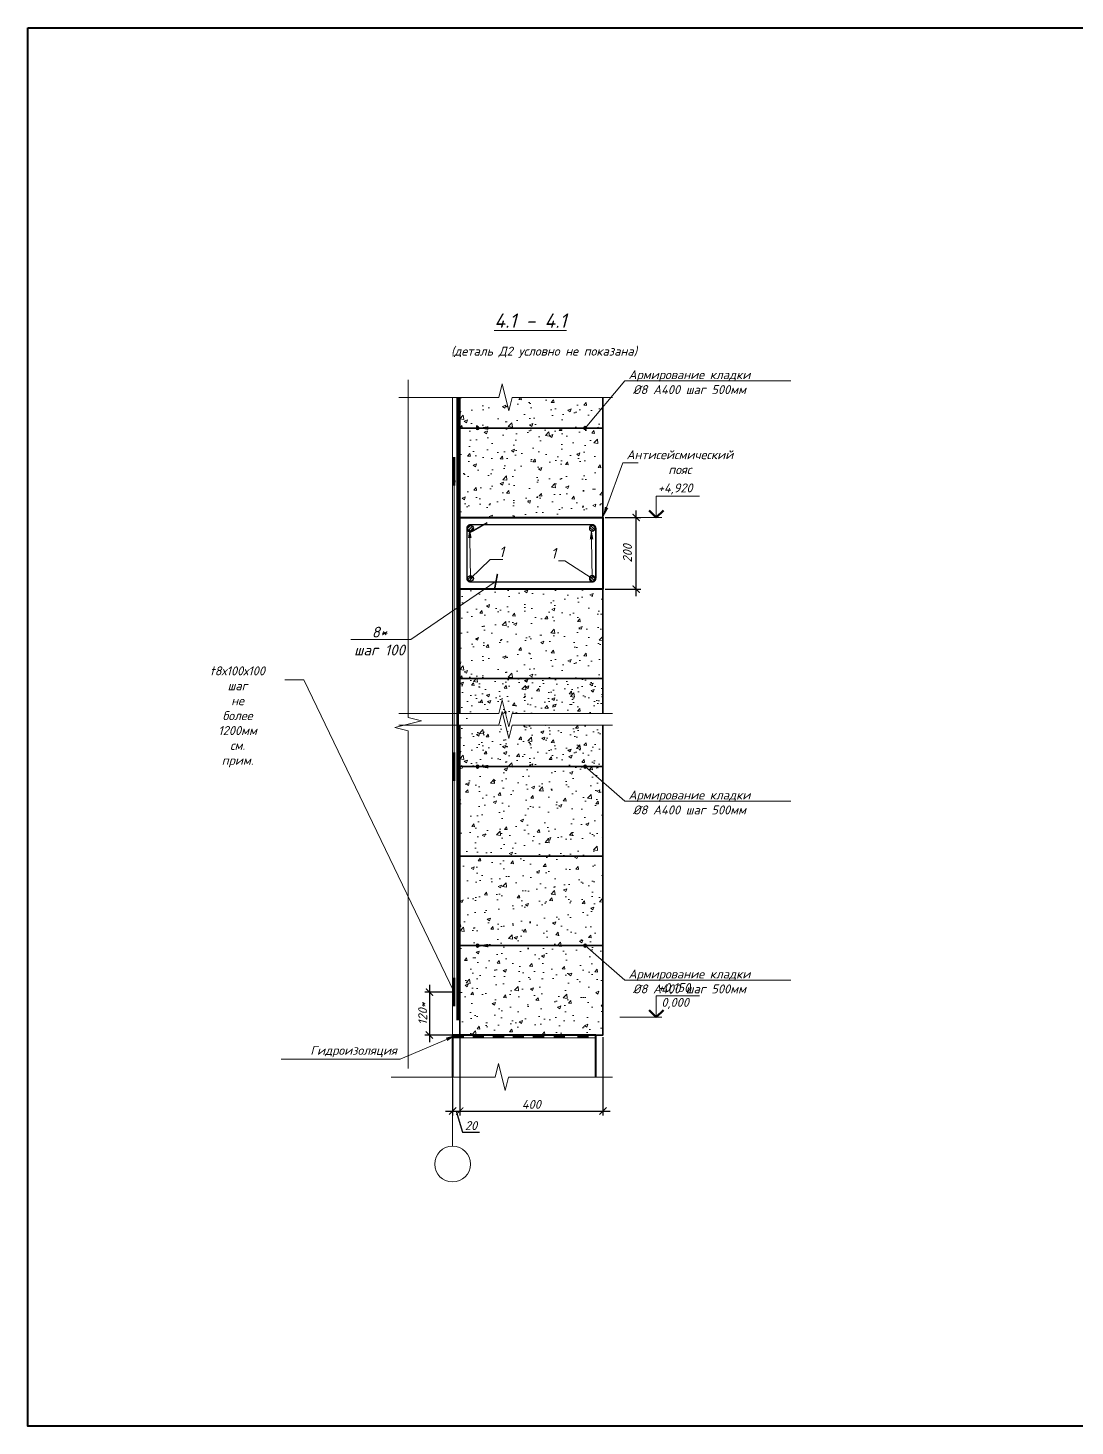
# Model space of a CAD drawing. Header units: millimetres. Extents: x -1807136 to 209800, y 0 to 410608.
# Drawn here: x 13723 to 16647, y 23614 to 27520 of the extents above; entities that cross this region are included whole.
import ezdxf
from ezdxf import colors
from ezdxf.entities.mleader import LeaderData, LeaderLine
from ezdxf.enums import TextEntityAlignment as Align
from ezdxf.math import Vec2, Vec3

# ---------------------------------------------------------------- set-up
doc = ezdxf.new("R2010")
doc.units = ezdxf.units.MM
doc.header["$PDMODE"] = 3
doc.linetypes.add('GOST2.303 5', pattern=[24, 20, -1.5, 1, -1.5])
doc.layers.get('0').update_dxf_attribs({"lineweight": 5})
doc.layers.get('Defpoints').update_dxf_attribs({"lineweight": 0})
for name, color, linetype, lineweight in [('#Dimensions', 7, 'Continuous', 9), ('#Арматура', 152, 'Continuous', 30), ('#Бетон вид', 22, 'Continuous', 18), ('#Бетон разрез', 22, 'Continuous', 40), ('#Выноски', 7, 'Continuous', 15), ('#Газобетон', 152, 'Continuous', 35), ('#Оси', 7, 'Continuous', 9), ('#разм', 7, 'Continuous', 9), ('A-okno', 7, 'Continuous', 0), ('k_ Каркасы', 66, 'Continuous', 0), ('k_ Размеры', 7, 'Continuous', 15)]:
    doc.layers.add(name, color=color, linetype=linetype, lineweight=lineweight)
doc.layers.add('#Hatch', color=252, linetype='Continuous', lineweight=5, true_color=0x696969)
doc.styles.add('STEP PR', font='isocpeui.ttf')
doc.dimstyles.new('SPDS', dxfattribs={"dimscale": 10, "dimtxt": 2.5, "dimasz": 2, "dimexe": 1.25, "dimexo": 0.625, "dimtad": 1, "dimdec": 0, "dimrnd": 0.001, "dimtxsty": 'STEP PR', "dimblk": 'ARCHTICK', "dimcen": 2.5, "dimdle": 2, "dimclrd": 256, "dimclre": 256, "dimclrt": 7, "dimadec": 0, "dimazin": 2, "dimtfac": 0.75, "dimtdec": 0, "dimtmove": 1, "dimatfit": 3, "dimfxl": 1, "dimtolj": 1, "dimarcsym": 1})

# ---------------------------------------------------------------- blocks, each defined once
blk = doc.blocks.new('*U459')
at = {"color": 0, "linetype": 'ByBlock', "lineweight": -2}
for p, q in [((9.32, 0), (9.63, 1.25)), ((9.63, 1.25), (10.26, -1.25)), ((9.32, 0), (0, 0)), ((10.26, -1.25), (10.57, 0)), ((19.89, 0), (10.57, 0))]:
    blk.add_line(p, q, dxfattribs=at)
blk = doc.blocks.new('*U460')
at = {"color": 0, "linetype": 'ByBlock', "lineweight": -2}
for p, q in [((9.32, 0), (9.63, 1.25)), ((9.63, 1.25), (10.26, -1.25)), ((9.32, 0), (0, 0)), ((10.26, -1.25), (10.57, 0)), ((19.89, 0), (10.57, 0))]:
    blk.add_line(p, q, dxfattribs=at)
blk = doc.blocks.new('*U355')
at = {"color": 0, "linetype": 'ByBlock', "lineweight": -2}
for p, q in [((9.67, 0), (9.98, 1.25)), ((9.98, 1.25), (10.6, -1.25)), ((9.67, 0), (0, 0)), ((10.6, -1.25), (10.92, 0)), ((20.58, 0), (10.92, 0))]:
    blk.add_line(p, q, dxfattribs=at)
blk = doc.blocks.new('*U458')
at = {"color": 0, "linetype": 'ByBlock', "lineweight": -2}
for p, q in [((31.45, 0), (31.76, 1.25)), ((31.76, 1.25), (32.38, -1.25)), ((31.45, 0), (0, 0)), ((32.38, -1.25), (32.7, 0)), ((64.14, 0), (32.7, 0))]:
    blk.add_line(p, q, dxfattribs=at)
blk = doc.blocks.new('*U359')
at = {"layer": '#разм', "ltscale": 100, "elevation": 0}
for points in [[(4577173, -920400), (4578375, -920400)], [(4577173, -921000), (4577173, -920400)], [(4576150, -921000), (4577323, -921000)]]:
    blk.add_lwpolyline(points, dxfattribs=at)
at = {"layer": 'A-okno', "color": 0, "lineweight": 50, "ltscale": 100, "elevation": 0}
for points in [[(4577173, -921000), (4576973, -920800)], [(4577173, -921000), (4577373, -920800)]]:
    blk.add_lwpolyline(points, dxfattribs=at)
at = {"layer": '#разм', "style": 'STEP PR'}
for tag, p in [('ОТМЕТКА', (4577216, -920299)), ('ПРИМЕЧАНИЕ', (4577314, -920711))]:
    blk.add_attdef(tag, p, '', height=250, dxfattribs=at)
blk = doc.blocks.new('_ArchTick')
at = {"color": 0, "linetype": 'ByBlock', "const_width": 0.15}
blk.add_lwpolyline([(-0.5, -0.5), (0.5, 0.5)], dxfattribs=at)
blk = doc.blocks.new('*D430')
at = {"layer": 'Defpoints', "color": 0, "transparency": 16777216}
for p in [(14912.7, 24826.6), (14843.9, 24706.6), (14916.7, 24706.6)]:
    blk.add_point(p, dxfattribs=at)
at = {"layer": 'k_ Размеры', "lineweight": -2, "transparency": 16777216}
for p, q in [((14843.9, 24846.6), (14843.9, 24686.6)), ((14906.4, 24826.6), (14831.4, 24826.6)), ((14910.4, 24706.6), (14831.4, 24706.6))]:
    blk.add_line(p, q, dxfattribs=at)
at = {"layer": 'k_ Размеры', "lineweight": -2, "transparency": 16777216, "xscale": 20, "yscale": 20, "zscale": 20}
for p, rotation in [((14843.9, 24826.6), 90), ((14843.9, 24706.6), 270)]:
    blk.add_blockref('_ArchTick', p, dxfattribs=dict(at, rotation=rotation))
at = {"layer": 'k_ Размеры', "color": 7, "transparency": 16777216, "insert": (14825.2, 24766.6), "char_height": 25, "attachment_point": 5, "rotation": 90, "style": 'STEP PR'}
blk.add_mtext('\\A1;120*', dxfattribs=at)
blk = doc.blocks.new('*D428')
at = {"layer": 'Defpoints', "color": 0, "transparency": 16777216}
for p in [(14928.7, 24706.6), (14908.7, 24590.5), (14928.7, 24494.3)]:
    blk.add_point(p, dxfattribs=at)
at = {"layer": 'k_ Размеры', "lineweight": -2, "transparency": 16777216}
for p, q in [((14928.7, 24700.3), (14928.7, 24481.8)), ((14908.7, 24584.3), (14908.7, 24481.8)), ((14888.7, 24494.3), (14948.7, 24494.3)), ((14918.7, 24494.3), (14936.5, 24434.9)), ((14936.5, 24434.9), (14984, 24434.9))]:
    blk.add_line(p, q, dxfattribs=at)
at = {"layer": 'k_ Размеры', "lineweight": -2, "transparency": 16777216, "xscale": 20, "yscale": 20, "zscale": 20, "rotation": 180}
blk.add_blockref('_ArchTick', (14908.7, 24494.3), dxfattribs=at)
at = {"layer": 'k_ Размеры', "lineweight": -2, "transparency": 16777216, "xscale": 20, "yscale": 20, "zscale": 20}
blk.add_blockref('_ArchTick', (14928.7, 24494.3), dxfattribs=at)
at = {"layer": 'k_ Размеры', "color": 7, "transparency": 16777216, "insert": (14960.2, 24453.7), "char_height": 25, "attachment_point": 5, "style": 'STEP PR'}
blk.add_mtext('\\A1;20', dxfattribs=at)
blk = doc.blocks.new('*D429')
at = {"layer": 'Defpoints', "color": 0, "transparency": 16777216}
for p in [(14928.7, 24706.6), (15328.7, 24706.6), (15328.7, 24494.3)]:
    blk.add_point(p, dxfattribs=at)
at = {"layer": 'k_ Размеры', "lineweight": -2, "transparency": 16777216}
for p, q in [((14928.7, 24700.3), (14928.7, 24481.8)), ((15328.7, 24700.3), (15328.7, 24481.8)), ((14908.7, 24494.3), (15348.7, 24494.3))]:
    blk.add_line(p, q, dxfattribs=at)
at = {"layer": 'k_ Размеры', "lineweight": -2, "transparency": 16777216, "xscale": 20, "yscale": 20, "zscale": 20, "rotation": 180}
blk.add_blockref('_ArchTick', (14928.7, 24494.3), dxfattribs=at)
at = {"layer": 'k_ Размеры', "lineweight": -2, "transparency": 16777216, "xscale": 20, "yscale": 20, "zscale": 20}
blk.add_blockref('_ArchTick', (15328.7, 24494.3), dxfattribs=at)
at = {"layer": 'k_ Размеры', "color": 7, "transparency": 16777216, "insert": (15128.7, 24513.1), "char_height": 25, "attachment_point": 5, "style": 'STEP PR'}
blk.add_mtext('\\A1;400', dxfattribs=at)
blk = doc.blocks.new('Г.б.250х400')
at = {"layer": '#Hatch'}
h = blk.add_hatch(dxfattribs=at)
h.set_pattern_fill('AR-CONC', color=256, scale=0.5)
h.paths.add_polyline_path([(400, 250), (0, 250), (0, 0), (400, 0)])
at = {"layer": '#Газобетон'}
blk.add_lwpolyline([(0, 0), (400, 0), (400, 250), (0, 250)], close=True, dxfattribs=at)
blk = doc.blocks.new('*U47')
at = {"layer": '#Арматура', "lineweight": 0}
h = blk.add_hatch(dxfattribs=at)
h.set_pattern_fill('ANSI31', scale=0.8)
edge = h.paths.add_edge_path()
edge.add_arc((0, 4), 4, 0, 360)
blk.add_circle((0, 4), 4)
blk = doc.blocks.new('*U29')
at = {"layer": '#Арматура', "lineweight": 0}
h = blk.add_hatch(dxfattribs=at)
h.set_pattern_fill('ANSI31', scale=1.6)
edge = h.paths.add_edge_path()
edge.add_arc((0, 8), 8, 0, 360)
blk.add_circle((0, 8), 8)
blk = doc.blocks.new('*U432')
at = {"color": 0, "linetype": 'ByBlock', "lineweight": -2}
for p, q in [((9.32, 0), (9.63, 1.25)), ((9.63, 1.25), (10.26, -1.25)), ((9.32, 0), (0, 0)), ((10.26, -1.25), (10.57, 0)), ((19.89, 0), (10.57, 0))]:
    blk.add_line(p, q, dxfattribs=at)
blk = doc.blocks.new('*D431')
at = {"layer": '#Dimensions', "lineweight": -2, "transparency": 16777216}
for p, q in [((15421.6, 25932.4), (15421.6, 26172.4)), ((15334.9, 26152.4), (15434.1, 26152.4)), ((15334.9, 25952.4), (15434.1, 25952.4))]:
    blk.add_line(p, q, dxfattribs=at)
at = {"layer": 'Defpoints', "color": 0, "transparency": 16777216}
for p in [(15328.7, 26152.4), (15421.6, 26152.4), (15328.7, 25952.4)]:
    blk.add_point(p, dxfattribs=at)
at = {"layer": '#Dimensions', "lineweight": -2, "transparency": 16777216, "xscale": 20, "yscale": 20, "zscale": 20}
for p, rotation in [((15421.6, 26152.4), 90), ((15421.6, 25952.4), 270)]:
    blk.add_blockref('_ArchTick', p, dxfattribs=dict(at, rotation=rotation))
at = {"layer": '#Dimensions', "transparency": 16777216, "insert": (15397.1, 26052.4), "char_height": 25, "attachment_point": 5, "rotation": 90, "style": 'STEP PR'}
blk.add_mtext('\\A1;200', dxfattribs=at)
blk = doc.blocks.new('*U97')
at = {"layer": '#разм', "ltscale": 100, "elevation": 0}
for points in [[(4577173, -920400), (4578375, -920400)], [(4577173, -921000), (4577173, -920400)], [(4575899, -921000), (4577323, -921000)]]:
    blk.add_lwpolyline(points, dxfattribs=at)
at = {"layer": 'A-okno', "color": 0, "lineweight": 50, "ltscale": 100, "elevation": 0}
for points in [[(4577173, -921000), (4576973, -920800)], [(4577173, -921000), (4577373, -920800)]]:
    blk.add_lwpolyline(points, dxfattribs=at)
at = {"layer": '#разм', "style": 'STEP PR'}
for tag, p in [('ОТМЕТКА', (4577216, -920299)), ('ПРИМЕЧАНИЕ', (4577314, -920711))]:
    blk.add_attdef(tag, p, '', height=250, dxfattribs=at)

msp = doc.modelspace()

# ---------------------------------------------------------------- hatches: boundary and pattern name
at = {"layer": '#Hatch'}
h = msp.add_hatch(dxfattribs=at)
h.set_pattern_fill('AR-CONC', color=256, scale=0.5)
h.set_pattern_definition([(50, (14928.694, 26402.44), (91.092, -7.97), [9.525, -104.775]), (355, (14928.69, 26402.44), (-17.622, 95.528), [7.62, -83.82]), (100.451, (14936.285, 26401.78), (73.47, 87.559), [8.095, -89.045]), (46.184, (14928.69, 26427.84), (135.54, -21.02), [14.287, -157.162]), (96.636, (14939.99, 26426.09), (118.7, 123.713), [12.143, -133.568]), (351.184, (14928.7, 26427.84), (118.7, 123.713), [11.43, -125.73]), (21, (14941.394, 26421.49), (75.807, -51.133), [9.525, -104.775]), (326, (14941.39, 26421.49), (30.9, 92.094), [7.62, -83.82]), (71.451, (14947.71, 26417.23), (106.708, 40.961), [8.095, -89.045]), (37.5, (14928.694, 26402.44), (1.5443, 42.2775), [0, -82.804, 0, -85.09, 0, -84.1375]), (7.5, (14928.694, 26402.44), (33.41, 50.0903), [0, -48.514, 0, -80.899, 0, -32.0675]), (327.5, (14900.373, 26402.44), (67.7953, -2.8644), [0, -31.75, 0, -99.06, 0, -131.445]), (317.5, (14887.67, 26402.44), (74.0646, 12.713), [0, -41.275, 0, -65.786, 0, -93.345])])
h.paths.add_polyline_path([(15065.4254, 26452.95839), (15056.66343, 26488.00627), (14928.69392, 26488.00627), (14928.69392, 26402.43999), (15328.69392, 26402.43999), (15328.69392, 26488.00627), (15147.44392, 26488.00627), (15138.06892, 26450.50627), (15119.31892, 26525.50627), (15109.94392, 26488.00627), (15075.41343, 26488.00627)])
h = msp.add_hatch(dxfattribs=at)
h.set_pattern_fill('AR-CONC', color=256, scale=0.5)
h.set_pattern_definition([(50, (14928.694, 25702.44), (91.092, -7.97), [9.525, -104.775]), (355, (14928.69, 25702.44), (-17.622, 95.528), [7.62, -83.82]), (100.451, (14936.285, 25701.78), (73.47, 87.559), [8.095, -89.045]), (46.184, (14928.69, 25727.84), (135.54, -21.02), [14.287, -157.162]), (96.636, (14939.99, 25726.09), (118.702, 123.713), [12.143, -133.568]), (351.184, (14928.7, 25727.84), (118.7, 123.713), [11.43, -125.73]), (21, (14941.394, 25721.49), (75.807, -51.133), [9.525, -104.775]), (326, (14941.39, 25721.49), (30.901, 92.094), [7.62, -83.82]), (71.451, (14947.71, 25717.23), (106.708, 40.961), [8.095, -89.045]), (37.5, (14928.694, 25702.44), (1.5443, 42.2775), [0, -82.804, 0, -85.09, 0, -84.1375]), (7.5, (14928.694, 25702.44), (33.41, 50.0903), [0, -48.514, 0, -80.899, 0, -32.0675]), (327.5, (14900.373, 25702.44), (67.7953, -2.8644), [0, -31.75, 0, -99.06, 0, -131.445]), (317.5, (14887.67, 25702.44), (74.0646, 12.713), [0, -41.275, 0, -65.786, 0, -93.345])])
h.paths.add_polyline_path([(15328.69392, 25952.43999), (14928.69392, 25952.43999), (14928.69392, 25702.43999), (15328.69392, 25702.43999)])
h = msp.add_hatch(dxfattribs=at)
h.set_pattern_fill('AR-CONC', color=256, scale=0.5)
h.set_pattern_definition([(50, (286.33, -6021.755), (91.09233, -7.96954), [9.525, -104.775]), (355, (286.33, -6021.75), (-17.6217, 95.52842), [7.62, -83.8203]), (100.45144, (293.92, -6022.42), (73.47062, 87.55888), [8.095, -89.04512]), (46.1842, (286.33, -5996.35), (135.53952, -21.02116), [14.2875, -157.1625]), (96.63556, (297.62, -5998.1), (118.70207, 123.71306), [12.1425, -133.5678]), (351.18415, (286.33, -5996.35), (118.70207, 123.71306), [11.43, -125.72987]), (21, (299.03, -6002.705), (75.8072, -51.1326), [9.525, -104.775]), (326, (299.03, -6002.7), (30.90101, 92.09398), [7.62, -83.82]), (71.45144, (305.34, -6006.97), (106.7082, 40.96138), [8.095, -89.04497]), (37.5, (286.327, -6021.755), (1.544302, 42.27752), [0, -82.804, 0, -85.09, 0, -84.1375]), (7.5, (286.327, -6021.755), (33.40983, 50.09029), [0, -48.514, 0, -80.899, 0, -32.0675]), (327.5, (258.006, -6021.755), (67.795298, -2.864372), [0, -31.75, 0, -99.06, 0, -131.445]), (317.5, (245.306, -6021.755), (74.06459, 12.71325), [0, -41.275, 0, -65.786, 0, -93.345])])
h.paths.add_polyline_path([(14940.61691, 25572.62379), (14928.69392, 25572.62379), (14928.69392, 25456.58018), (15328.69392, 25456.58018), (15328.69392, 25572.62379), (14978.11691, 25572.62379), (14968.74191, 25535.12379), (14949.99191, 25610.12379)])
h.paths.add_polyline_path([(14928.69392, 25604.74456), (14940.4898, 25604.74456), (14949.8648, 25642.24456), (14968.6148, 25567.24456), (14977.9898, 25604.74456), (15328.69392, 25604.74456), (15328.69392, 25706.58018), (14928.69392, 25706.58018)])
h = msp.add_hatch(dxfattribs=at)
h.set_pattern_fill('AR-CONC', color=256, scale=0.5)
h.set_pattern_definition([(50, (14928.694, 25452.44), (91.092, -7.97), [9.525, -104.775]), (355, (14928.69, 25452.44), (-17.622, 95.528), [7.62, -83.82]), (100.451, (14936.285, 25451.78), (73.47, 87.559), [8.095, -89.045]), (46.184, (14928.69, 25477.84), (135.54, -21.02), [14.287, -157.162]), (96.636, (14939.99, 25476.09), (118.702, 123.713), [12.143, -133.568]), (351.184, (14928.7, 25477.84), (118.7, 123.713), [11.43, -125.73]), (21, (14941.394, 25471.49), (75.807, -51.133), [9.525, -104.775]), (326, (14941.39, 25471.49), (30.901, 92.094), [7.62, -83.82]), (71.451, (14947.71, 25467.23), (106.708, 40.961), [8.095, -89.045]), (37.5, (14928.694, 25452.44), (1.5443, 42.2775), [0, -82.804, 0, -85.09, 0, -84.1375]), (7.5, (14928.694, 25452.44), (33.41, 50.0903), [0, -48.514, 0, -80.899, 0, -32.0675]), (327.5, (14900.373, 25452.44), (67.7953, -2.8644), [0, -31.75, 0, -99.06, 0, -131.445]), (317.5, (14887.67, 25452.44), (74.0646, 12.713), [0, -41.275, 0, -65.786, 0, -93.345])])
h.paths.add_polyline_path([(14928.69392, 25604.74456), (15109.94392, 25604.74456), (15119.31892, 25642.24456), (15138.06892, 25567.24456), (15147.44392, 25604.74456), (15328.69392, 25604.74456), (15328.69392, 25702.43999), (14928.69392, 25702.43999)])
h.paths.add_polyline_path([(15109.94392, 25558.08576), (14928.69392, 25558.08576), (14928.69392, 25452.43999), (15328.69392, 25452.43999), (15328.69392, 25558.08576), (15147.44392, 25558.08576), (15138.06892, 25520.58576), (15119.31892, 25595.58576)])
at = {"linetype": 'Continuous'}
for points in [[(14908.80589, 24706.58018), (14908.80589, 24698.58018), (14940.80589, 24698.58018), (14940.80589, 24706.58018)], [(14964.80589, 24706.58018), (14964.80589, 24698.58018), (14996.80589, 24698.58018), (14996.80589, 24706.58018)], [(15020.80589, 24706.58018), (15020.80589, 24698.58018), (15052.80589, 24698.58018), (15052.80589, 24706.58018)], [(15076.20242, 24706.58018), (15076.20242, 24698.58018), (15108.20242, 24698.58018), (15108.20242, 24706.58018)], [(15132.73752, 24706.58018), (15132.73752, 24698.58018), (15164.73752, 24698.58018), (15164.73752, 24706.58018)], [(15190.7904, 24706.58018), (15190.7904, 24698.58018), (15222.7904, 24698.58018), (15222.7904, 24706.58018)], [(15257.02815, 24706.58018), (15257.02815, 24698.58018), (15289.02815, 24698.58018), (15289.02815, 24706.58018)]]:
    msp.add_hatch(color=256, dxfattribs=at).paths.add_polyline_path(points, flags=0)

# ---------------------------------------------------------------- linework, layer by layer
at = {"layer": '#Арматура', "const_width": 8}
for points in [[(14922.69392, 24747.58018), (14922.69392, 26488.00627)], [(14912.69392, 26241.15918), (14912.69392, 26321.15918)], [(14912.69392, 25416.58018), (14912.69392, 25496.58018)], [(14912.69392, 24786.58018), (14912.69392, 24866.58018)]]:
    msp.add_lwpolyline(points, dxfattribs=at)
at = {"layer": '#Бетон вид'}
msp.add_lwpolyline([(14908.69392, 24638.47862), (14908.69392, 26488.00627)], dxfattribs=at)
at = {"layer": '#Бетон разрез'}
msp.add_lwpolyline([(14928.69392, 26152.43999), (15328.69392, 26152.43999), (15328.69392, 25952.43999), (14928.69392, 25952.43999)], close=True, dxfattribs=at)
msp.add_lwpolyline([(15308.69392, 24589.39626), (15308.69392, 24706.58018), (14908.69392, 24706.58018), (14908.69392, 24589.39626)], dxfattribs=at)
at = {"layer": '#Газобетон'}
for points in [[(14928.69392, 26488.00627), (14928.69392, 26402.43999), (15328.69392, 26402.43999), (15328.69392, 26488.00627)], [(15328.69392, 25604.74456), (15328.69392, 25702.43999), (14928.69392, 25702.43999), (14928.69392, 25604.74456)], [(14928.69392, 25572.62379), (14928.69392, 25456.58018), (15328.69392, 25456.58018), (15328.69392, 25572.62379)]]:
    msp.add_lwpolyline(points, dxfattribs=at)
msp.add_lwpolyline([(14928.69392, 25702.43999), (15328.69392, 25702.43999), (15328.69392, 25952.43999), (14928.69392, 25952.43999)], close=True, dxfattribs=at)
at = {"layer": '#Оси', "linetype": 'GOST2.303 5', "ltscale": 10}
msp.add_lwpolyline([(14908.69392, 25049.44105), (14908.69392, 24446.2078), (14908.69392, 24396.2078)], dxfattribs=at)
at = {"layer": '#Оси', "linetype": 'Continuous', "ltscale": 100}
msp.add_circle((14908.69392, 24346.2078), 50, dxfattribs=at)
at = {"color": 3, "lineweight": 40}
msp.add_lwpolyline([(13722.58032, 27520.07766), (24318.13743, 27520.07766), (24318.13743, 23614.3923), (13722.58032, 23614.3923)], close=True, dxfattribs=at)
at = {"linetype": 'Continuous'}
for points in [[(14908.69392, 24706.58018), (15308.69392, 24706.58018)], [(14908.69392, 24698.58018), (15308.69392, 24698.58018)]]:
    msp.add_lwpolyline(points, dxfattribs=at)
at = {"layer": 'k_ Каркасы', "const_width": 4}
msp.add_lwpolyline([(14948.69392, 26122.43999), (14948.69392, 25982.43999, 0.4142135624), (14958.69392, 25972.43999), (15298.69392, 25972.43999, 0.4142135624), (15308.69392, 25982.43999), (15308.69392, 26122.43999, 0.4142135624), (15298.69392, 26132.43999), (14958.69392, 26132.43999, 0.4142135624), (14948.69392, 26122.43999, 0.4142135624), (14958.69392, 26112.43999, 0.0984914033), (14962.52076, 26113.20119), (15005.82203, 26138.20119)], format="xyb", dxfattribs=at)

# ---------------------------------------------------------------- block references
at = {"layer": '#Dimensions', "xscale": 0.1, "yscale": 0.1, "zscale": 0.1}
for name, p, values in [('*U97', (-442239.50957, 118252.4531, 0), {'ОТМЕТКА': '+4,920'}), ('*U359', (-442239.50957, 116856.59329, 0), {'ОТМЕТКА': '+0,150', 'ПРИМЕЧАНИЕ': '0,000'})]:
    msp.add_blockref(name, p, dxfattribs=at).add_auto_attribs(values)
at = {"layer": '#Арматура', "xscale": -1}
for name, p in [('*U47', (14978.69392, 26398.43999)), ('*U47', (15278.69392, 26398.43999)), ('*U29', (15298.69392, 26114.43999)), ('*U29', (15298.69392, 25974.43999)), ('*U47', (14978.69392, 25452.58018)), ('*U47', (15278.69392, 25452.58018)), ('*U47', (14978.69392, 24952.58018)), ('*U47', (15278.69392, 24952.58018))]:
    msp.add_blockref(name, p, dxfattribs=at)
at = {"layer": '#Арматура'}
for p in [(14958.69392, 26114.43999), (14958.69392, 25974.43999)]:
    msp.add_blockref('*U29', p, dxfattribs=at)
at = {"xscale": -30, "yscale": -30, "zscale": -30}
for name, p in [('*U432', (15354.94392, 26488.00627)), ('*U459', (15354.94392, 25604.74456)), ('*U460', (15354.94392, 25572.62379)), ('*U355', (15354.94392, 24589.39626))]:
    msp.add_blockref(name, p, dxfattribs=at)
for p in [(14928.69392, 26152.43999), (14928.69392, 25206.58018), (14928.69392, 24956.58018), (14928.69392, 24706.58018)]:
    msp.add_blockref('Г.б.250х400', p)
at = {"layer": 'k_ Размеры', "xscale": -30, "yscale": -30, "zscale": -30, "rotation": 90}
msp.add_blockref('*U458', (14784.63294, 26537.48472), dxfattribs=at)

# ---------------------------------------------------------------- texts
at = {"layer": '#Dimensions', "style": 'STEP PR'}
for s, height, p in [('%%U4.1 - 4.1', 40, (15126.25668, 26682.53938)), ('(деталь Д2 условно не показана)', 25, (15163.97219, 26604.63489))]:
    msp.add_text(s, height=height, dxfattribs=at).set_placement(p, align=Align.CENTER)

# ---------------------------------------------------------------- dimensions: what is measured, and where the dimension line sits
at = {"layer": '#Dimensions'}
dim = msp.add_linear_dim(base=(15421.5665, 26152.43999), p1=(15328.69392, 25952.43999), p2=(15328.69392, 26152.43999), angle=90, dimstyle='SPDS', override={"dimgap": 1.2, "dimrnd": 5, "dimblk1": 'ArchTick', "dimblk2": 'ArchTick', "dimsah": 1, "dimclrt": 256}, dxfattribs=at)
dim.commit()
dim.dimension.update_dxf_attribs({"geometry": '*D431', "text_midpoint": (15397.0665, 26052.43999)})
at = {"layer": 'k_ Размеры'}
dim = msp.add_linear_dim(base=(14843.9053, 24706.58018), p1=(14912.69392, 24826.58018), p2=(14916.69392, 24706.58018), angle=90, text='<>*', dimstyle='SPDS', dxfattribs=at)
dim.commit()
dim.dimension.update_dxf_attribs({"geometry": '*D430', "text_midpoint": (14825.1553, 24766.58018)})
for base, p1, p2, picture, middle in [((14928.69392, 24494.31927), (14908.69392, 24590.51144), (14928.69392, 24706.58018), '*D428', (14942.75642, 24453.69427)), ((15328.69392, 24494.31927), (14928.69392, 24706.58018), (15328.69392, 24706.58018), '*D429', (15128.69392, 24513.06927))]:
    dim = msp.add_linear_dim(base=base, p1=p1, p2=p2, dimstyle='SPDS', dxfattribs=at)
    dim.commit()
    dim.dimension.update_dxf_attribs({"geometry": picture, "text_midpoint": middle})

# ---------------------------------------------------------------- leaders
at = {"layer": '#Выноски'}
ml = msp.add_multileader_mtext('Standard', dxfattribs=at)
ml.set_content('{\\H0.83333x;Армирование кладки  \\P%%C8 А400 шаг 500мм\\P\\A1;\\H1.2x;       }', color=256, style='STEP PR')
ml.set_leader_properties(color=256, linetype='ByLayer', lineweight=-1)
ml.build(insert=Vec2(0, 0))
ml.multileader.update_dxf_attribs({"text_left_attachment_type": 6, "text_right_attachment_type": 6, "dogleg_length": 0, "arrow_head_size": 30, "scale": 0.1})
ctx = ml.context
ctx.base_point, ctx.scale, ctx.char_height, ctx.arrow_head_size, ctx.landing_gap_size, ctx.plane_origin = Vec3(15390.0556, 26533.95191), 0.1, 30, 30, 12.5, Vec3(17891.11284, 24843.53646)
ctx.left_attachment, ctx.right_attachment, ctx.text_align_type = 6, 6, 1
notes = []
notes.append((ctx, [(0, (1, 1, 0), (15390.0556, 26533.95191), (1, 0), 0, [(0, [(14978.69392, 26402.43999), (15278.69392, 26402.43999)], 0, [])])]))
ctx.mtext.insert, ctx.mtext.rotation, ctx.mtext.alignment, ctx.mtext.flow_direction = Vec3(15570.19697, 26563.95191), 6.2831853072, 2, 5
ml = msp.add_multileader_mtext('Standard', dxfattribs=at)
ml.set_content('{\\H0.83333x;Aнтисейсмический\\P\\pxqc;пояс\\A1;\\H1.2x;             }', color=256, style='STEP PR')
ml.set_leader_properties(color=256, linetype='ByLayer', lineweight=-1)
ml.build(insert=Vec2(0, 0))
ml.multileader.update_dxf_attribs({"text_left_attachment_type": 6, "text_right_attachment_type": 6, "dogleg_length": 0, "arrow_head_size": 30, "scale": 0.1})
ctx = ml.context
ctx.base_point, ctx.scale, ctx.char_height, ctx.arrow_head_size, ctx.landing_gap_size, ctx.plane_origin = Vec3(15384.03465, 26305.39303), 0.1, 30, 30, 12.5, Vec3(18083.87151, 24945.00336)
ctx.left_attachment, ctx.right_attachment, ctx.text_align_type = 6, 6, 1
notes.append((ctx, [(0, (1, 1, 0), (15384.03465, 26305.39303), (1, 0), 0, [(1, [(15328.69392, 26152.43999)], 0, [])])]))
ctx.mtext.insert, ctx.mtext.rotation, ctx.mtext.width, ctx.mtext.defined_height, ctx.mtext.alignment, ctx.mtext.flow_direction = Vec3(15543.47535, 26340.39301), 6.2831853072, 304.220662, 104.02924, 2, 5
ml = msp.add_multileader_mtext('Standard', dxfattribs=at)
ml.set_content('{\\H0.83333x;t8х100х100\\Pшаг\\A1; не более 1200мм  \\A0; \\Pсм.\\A1; прим.\\H1.2x;            }', color=256, style='STEP PR')
ml.set_leader_properties(color=256, linetype='ByLayer', lineweight=-1)
ml.build(insert=Vec2(0, 0))
ml.multileader.update_dxf_attribs({"text_left_attachment_type": 6, "text_right_attachment_type": 6, "dogleg_length": 0, "arrow_head_size": 30, "scale": 0.1})
ctx = ml.context
ctx.base_point, ctx.scale, ctx.char_height, ctx.arrow_head_size, ctx.landing_gap_size, ctx.plane_origin = Vec3(14123.10503, 25699.0178), 0.1, 30, 30, 12.5, Vec3(16829.58764, 24955.42464)
ctx.left_attachment, ctx.right_attachment, ctx.text_align_type = 6, 6, 1
notes.append((ctx, [(1, (1, 1, 0), (14493.04683, 25699.0178), (-1, 0), 0, [(2, [(14912.69392, 26281.15918), (14912.69392, 25456.58018), (14912.69392, 24826.58018)], 0, [])])]))
ctx.mtext.insert, ctx.mtext.rotation, ctx.mtext.width, ctx.mtext.defined_height, ctx.mtext.alignment, ctx.mtext.flow_direction = Vec3(14308.07593, 25736.51777), 6.2831853072, 395.8903153, 133.34219, 2, 5
ml = msp.add_multileader_mtext('Standard', dxfattribs=at)
ml.set_content('\\A1; 1           ', color=256, style='STEP PR')
ml.set_leader_properties(color=256, linetype='ByLayer', lineweight=-1)
ml.build(insert=Vec2(0, 0))
ml.multileader.update_dxf_attribs({"text_left_attachment_type": 6, "text_right_attachment_type": 6, "dogleg_length": 0, "arrow_head_size": 30, "scale": 0.1})
ctx = ml.context
ctx.base_point, ctx.scale, ctx.char_height, ctx.arrow_head_size, ctx.landing_gap_size, ctx.plane_origin = Vec3(15013.68487, 26035.62543), 0.1, 30, 30, 12.5, Vec3(17839.84016, 24899.3738)
ctx.left_attachment, ctx.right_attachment, ctx.text_align_type = 6, 6, 1
notes.append((ctx, [(0, (1, 1, 0), (15013.68487, 26035.62543), (1, 0), 0, [(3, [(14956.32254, 26124.84917), (14958.69392, 25982.43999)], 0, [])])]))
ctx.mtext.insert, ctx.mtext.rotation, ctx.mtext.width, ctx.mtext.alignment, ctx.mtext.flow_direction = Vec3(15045.50305, 26071.62543), 6.2831853072, 223.2908839, 2, 5
ml = msp.add_multileader_mtext('Standard', dxfattribs=at)
ml.set_content('\\A1; 1           ', color=256, style='STEP PR')
ml.set_leader_properties(color=256, linetype='ByLayer', lineweight=-1)
ml.build(insert=Vec2(0, 0))
ml.multileader.update_dxf_attribs({"text_left_attachment_type": 6, "text_right_attachment_type": 6, "dogleg_length": 0, "arrow_head_size": 30, "scale": 0.1})
ctx = ml.context
ctx.base_point, ctx.scale, ctx.char_height, ctx.arrow_head_size, ctx.landing_gap_size, ctx.plane_origin = Vec3(15159.01732, 26031.62487), 0.1, 30, 30, 12.5, Vec3(18179.84016, 24899.3738)
ctx.left_attachment, ctx.right_attachment, ctx.text_align_type = 6, 6, 1
notes.append((ctx, [(1, (1, 1, 0), (15222.65369, 26031.62487), (-1, 0), 0, [(3, [(15296.32254, 26121.27749), (15298.69392, 25982.43999)], 0, [])])]))
ctx.mtext.insert, ctx.mtext.rotation, ctx.mtext.width, ctx.mtext.defined_height, ctx.mtext.alignment, ctx.mtext.flow_direction = Vec3(15190.83551, 26067.62487), 6.2831853072, 52.2032429, 22.88459, 2, 5
ml = msp.add_multileader_mtext('Standard', dxfattribs=at)
ml.set_content('\\A1;8*\\Pшаг 100', color=256, style='STEP PR')
ml.set_leader_properties(color=256, linetype='ByLayer', lineweight=-1)
ml.set_arrow_properties(name='ARCHTICK')
ml.build(insert=Vec2(0, 0))
ml.multileader.update_dxf_attribs({"text_left_attachment_type": 6, "text_right_attachment_type": 6, "dogleg_length": 0, "arrow_head_size": 30, "scale": 0.1})
ctx = ml.context
ctx.base_point, ctx.scale, ctx.char_height, ctx.arrow_head_size, ctx.landing_gap_size, ctx.plane_origin = Vec3(14617.20569, 25811.30971), 0.1, 30, 30, 12.5, Vec3(15973.38656, 25208.55461)
ctx.left_attachment, ctx.right_attachment, ctx.text_align_type = 6, 6, 1
notes.append((ctx, [(1, (1, 1, 0), (14791.91023, 25811.30971), (-1, 0), 0, [(1, [(15030.12877, 25974.23119)], 0, [])])]))
ctx.mtext.insert, ctx.mtext.rotation, ctx.mtext.alignment, ctx.mtext.flow_direction = Vec3(14704.55796, 25847.30971), 6.2831853072, 2, 5
ml = msp.add_multileader_mtext('Standard', dxfattribs=at)
ml.set_content('{\\H0.83333x;Армирование кладки  \\P%%C8 А400 шаг 500мм\\P\\A1;\\H1.2x;       }', color=256, style='STEP PR')
ml.set_leader_properties(color=256, linetype='ByLayer', lineweight=-1)
ml.build(insert=Vec2(0, 0))
ml.multileader.update_dxf_attribs({"text_left_attachment_type": 6, "text_right_attachment_type": 6, "dogleg_length": 0, "arrow_head_size": 30, "scale": 0.1})
ctx = ml.context
ctx.base_point, ctx.scale, ctx.char_height, ctx.arrow_head_size, ctx.landing_gap_size, ctx.plane_origin = Vec3(15390.0556, 25359.75261), 0.1, 30, 30, 12.5, Vec3(17891.11284, 23947.67665)
ctx.left_attachment, ctx.right_attachment, ctx.text_align_type = 6, 6, 1
notes.append((ctx, [(0, (1, 1, 0), (15390.0556, 25359.75261), (1, 0), 0, [(0, [(14978.69392, 25456.58018), (15278.69392, 25456.58018)], 0, [])])]))
ctx.mtext.insert, ctx.mtext.rotation, ctx.mtext.alignment, ctx.mtext.flow_direction = Vec3(15570.19697, 25389.75261), 6.2831853072, 2, 5
ml = msp.add_multileader_mtext('Standard', dxfattribs=at)
ml.set_content('{\\H0.83333x;Армирование кладки  \\P%%C8 А400 шаг 500мм\\P\\A1;\\H1.2x;       }', color=256, style='STEP PR')
ml.set_leader_properties(color=256, linetype='ByLayer', lineweight=-1)
ml.build(insert=Vec2(0, 0))
ml.multileader.update_dxf_attribs({"text_left_attachment_type": 6, "text_right_attachment_type": 6, "dogleg_length": 0, "arrow_head_size": 30, "scale": 0.1})
ctx = ml.context
ctx.base_point, ctx.scale, ctx.char_height, ctx.arrow_head_size, ctx.landing_gap_size, ctx.plane_origin = Vec3(15390.0556, 24859.75261), 0.1, 30, 30, 12.5, Vec3(17891.11284, 23447.67665)
ctx.left_attachment, ctx.right_attachment, ctx.text_align_type = 6, 6, 1
notes.append((ctx, [(0, (1, 1, 0), (15390.0556, 24859.75261), (1, 0), 0, [(0, [(14978.69392, 24956.58018), (15278.69392, 24956.58018)], 0, [])])]))
ctx.mtext.insert, ctx.mtext.rotation, ctx.mtext.alignment, ctx.mtext.flow_direction = Vec3(15570.19697, 24889.75261), 6.2831853072, 2, 5
ml = msp.add_multileader_mtext('Standard', dxfattribs=at)
ml.set_content('{\\H0.83333x;Гидроизоляция}', color=256, style='STEP PR')
ml.set_leader_properties(color=256, linetype='ByLayer', lineweight=-1)
ml.build(insert=Vec2(0, 0))
ml.multileader.update_dxf_attribs({"text_left_attachment_type": 6, "text_right_attachment_type": 6, "dogleg_length": 0, "arrow_head_size": 30, "scale": 0.1})
ctx = ml.context
ctx.base_point, ctx.scale, ctx.char_height, ctx.arrow_head_size, ctx.landing_gap_size, ctx.plane_origin = Vec3(14501.95557, 24638.86628), 0.1, 30, 30, 12.5, Vec3(17076.40664, 23190.60478)
ctx.left_attachment, ctx.right_attachment, ctx.text_align_type = 6, 6, 1
notes.append((ctx, [(1, (1, 1, 0), (14762.6175, 24638.86628), (-1, 0), 0, [(0, [(14919.57077, 24706.58018)], 0, [])])]))
ctx.mtext.insert, ctx.mtext.rotation, ctx.mtext.alignment, ctx.mtext.flow_direction = Vec3(14632.28654, 24676.36625), 6.2831853072, 2, 5
for ctx, leaders in notes:
    for number, flags, end, landing, length, lines in leaders:
        leader = LeaderData()
        leader.index, (leader.has_last_leader_line, leader.has_dogleg_vector, leader.attachment_direction) = number, flags
        leader.last_leader_point, leader.dogleg_vector, leader.dogleg_length = Vec3(end), Vec3(landing), length
        for number, points, colour, breaks in lines:
            line = LeaderLine()
            line.index, line.vertices, line.color, line.breaks = number, Vec3.list(points), colors.encode_raw_color(colour), breaks
            leader.lines.append(line)
        ctx.leaders.append(leader)

doc.saveas('drawing.dxf')
